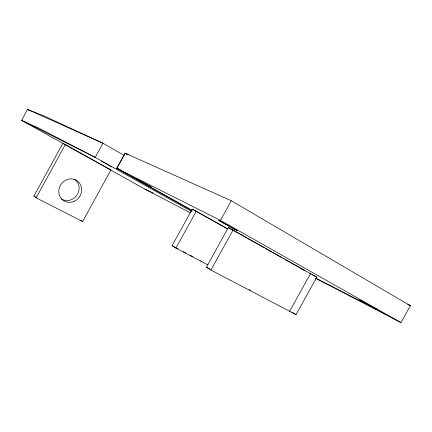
<?xml version="1.0" encoding="UTF-8"?>
<svg xmlns="http://www.w3.org/2000/svg" width="432" height="432" viewBox="0 0 432 432"><rect width="100%" height="100%" fill="white"/><g stroke="black" fill="none" stroke-linecap="round" stroke-linejoin="round"><path stroke-width="0.65" d="M36.126 197.829L65.34 144.526L110.965 169.97L82.588 221.551L36.126 197.829L33.901 196.063L62.861 143.375L65.34 144.526M315.625 278.294L400.988 322.574L410.4 305.726L231.271 200.74L125.086 153.155L116.807 168.269L192.073 210.665M207.851 264.902L175.921 248.092L172.087 245.689L192.245 209.083L227.826 228.884M175.921 248.092L196.274 211.135M125.086 153.155L128.115 154.894L125.204 153.209L116.807 168.269L220.433 220.396L231.271 200.74M206.42 267.241L228.355 227.497L316.856 277.16L296.05 314.636L210.946 270.081L206.42 267.241L209.984 269.109M210.946 270.081L233.113 229.921M289.624 311.272L310.538 273.596M120.485 169.938L116.807 168.269L192.078 210.368M108.119 168.615L110.408 169.706M123.973 155.288L102.973 143.246L44.582 116.181L27.502 109.426L21.6 120.371L144.85 189.086L153.171 193.115M33.901 196.063L35.699 196.987M315.76 278.143L376.58 309.307L361.292 300.888L359.3 299.948L400.988 322.574L220.433 220.396M301.18 268.753L304.722 270.583M309.739 273.472L310.927 274.088M312.109 274.698L316.856 277.16M144.85 189.086L190.258 212.749M249.172 289.64L250.36 290.261M172.087 245.689L175.662 247.568M176.85 248.2L178.038 248.827M183.395 251.645L185.776 252.898M189.94 255.091L192.915 256.657M200.648 260.728L201.841 261.355M101.228 161.006L111.829 166.957M191.738 211.491L95.116 157.351L38.291 127.85L21.6 120.371L95.202 157.399L102.973 143.246L27.502 109.426L29.241 110.408M228.355 227.497L246.569 237.767M247.741 238.426L264.19 247.703M265.367 248.362L271.825 252.007M273.002 252.671L274.174 253.336M275.351 253.994L281.815 257.639M282.987 258.304L284.164 258.962M285.336 259.627L304.722 270.556M192.245 209.083L227.443 228.879M292.631 312.547L296.05 314.636M80.557 220.023L82.588 221.551M74.768 179.356A11.88 11.097 -54.8 0 1 76.901 195.199A11.88 11.097 -54.8 0 1 61.317 198.931M136.334 178.778L151.443 187.121L136.334 178.778M219.127 220.59L218.705 220.423L237.222 230.591L219.127 220.59M410.4 305.726L407.981 304.549L410.4 305.726M74.466 201.188A11.983 11.167 -54.8 0 0 77.301 180.949A11.983 11.167 -54.8 0 0 58.892 189.707A11.983 11.167 -54.8 0 0 74.466 201.188"/></g></svg>
